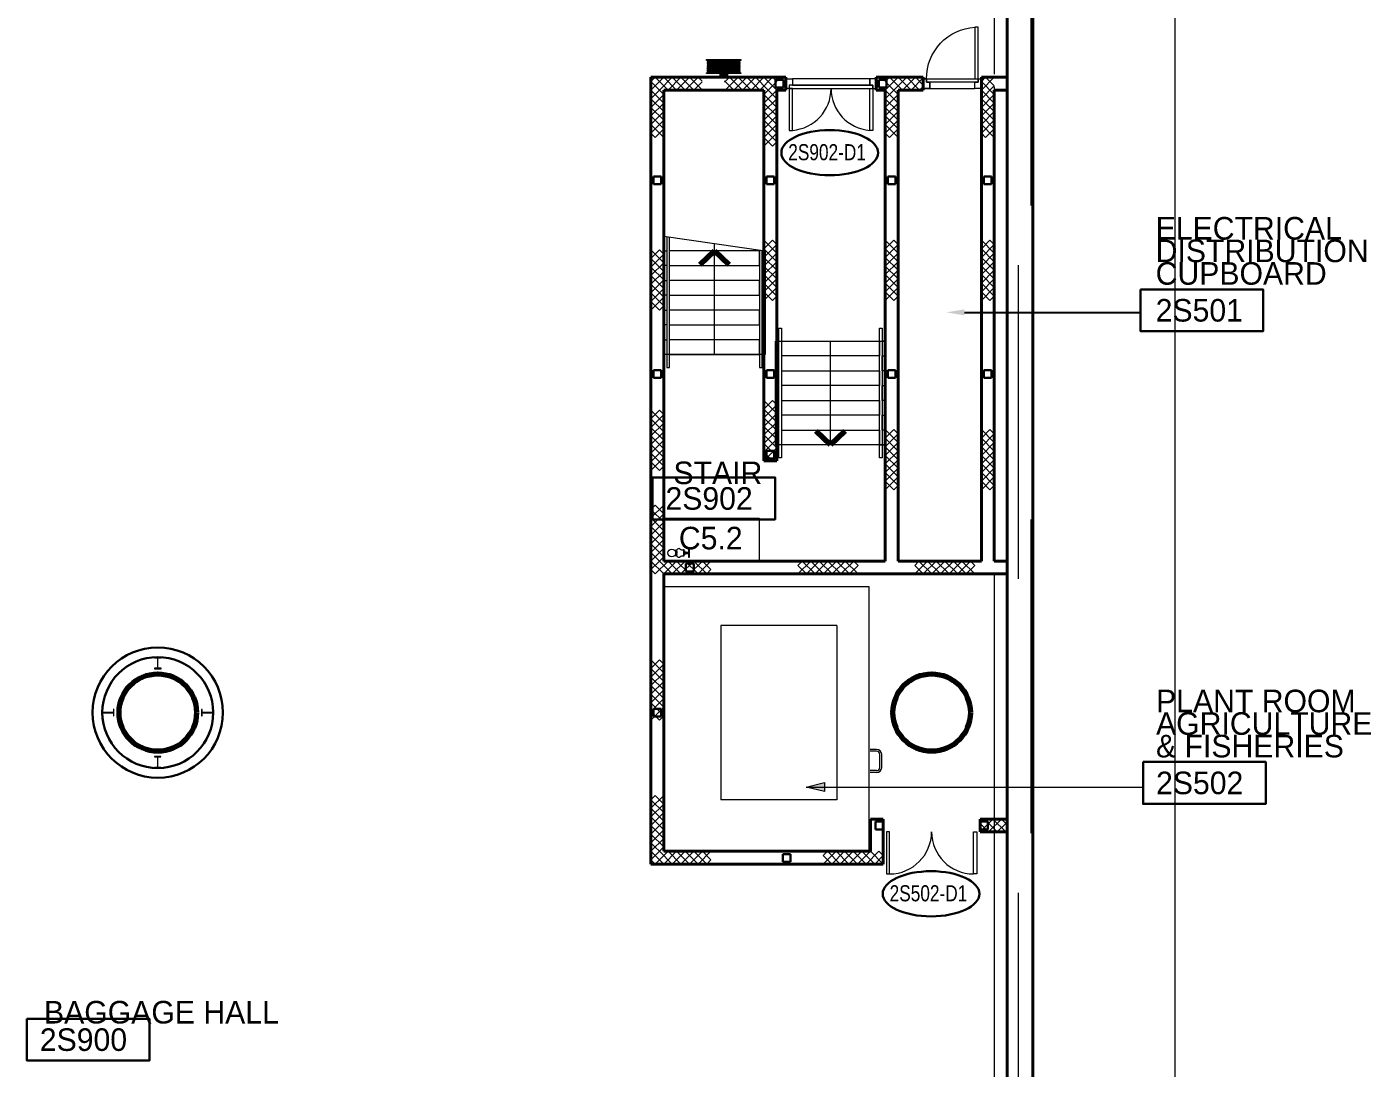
# Model space of a CAD drawing. Header units: metres. Extents: x 1807 to 3745, y 842 to 1968.
# Drawn here: x 3387.97 to 3408.81, y 1230.49 to 1246.63 of the extents above; entities that cross this region are included whole.
import ezdxf
from ezdxf import colors
from ezdxf.entities.mleader import LeaderData, LeaderLine
from ezdxf.enums import TextEntityAlignment as Align
from ezdxf.math import Vec2, Vec3

# ---------------------------------------------------------------- set-up
doc = ezdxf.new("R2010")
doc.units = ezdxf.units.M
doc.header["$MEASUREMENT"] = 0
doc.linetypes.add('DGN1', pattern=[7.299439, 0, -7.299439])
doc.linetypes.add('DGN2', pattern=[9.732586, 4.866293, -4.866293])
doc.layers.get('0').update_dxf_attribs({"lineweight": 0})
for name, color, linetype, lineweight in [('Level 1', 7, 'Continuous', 0), ('Level 31', 7, 'Continuous', 0), ('Level 33', 7, 'Continuous', 0), ('Primary Door', 7, 'Continuous', 0), ('TRIRIGA DOOR BOX', 7, 'Continuous', 0)]:
    doc.layers.add(name, color=color, linetype=linetype, lineweight=lineweight)
doc.styles.add('Style-CHAR_FAST_FONT', font='CHAR_FAST_FONT.shx', dxfattribs={"height": 0.2})

# ---------------------------------------------------------------- blocks, each defined once
blk = doc.blocks.new('AnonymusCell_272')
at = {"layer": 'Primary Door', "color": 7, "linetype": 'Continuous', "lineweight": 30}
blk.add_ellipse((0, 0), major_axis=(0.75, 0), ratio=0.466667, dxfattribs=at)
at = {"layer": 'Primary Door', "color": 7, "linetype": 'Continuous', "lineweight": 30, "style": 'Style-CHAR_FAST_FONT', "width": 0.799986}
blk.add_text('2S502-D1', height=0.25, dxfattribs=at).set_placement((-0.643, 0.133), align=Align.TOP_LEFT)
blk = doc.blocks.new('AnonymusCell_274')
at = {"layer": 'Primary Door', "color": 7, "linetype": 'Continuous', "lineweight": 30}
blk.add_ellipse((0, 0), major_axis=(0.75, 0), ratio=0.466667, dxfattribs=at)
at = {"layer": 'Primary Door', "color": 7, "linetype": 'Continuous', "lineweight": 30, "style": 'Style-CHAR_FAST_FONT', "width": 0.799986}
blk.add_text('2S902-D1', height=0.25, dxfattribs=at).set_placement((-0.643, 0.133), align=Align.TOP_LEFT)
blk = doc.blocks.new('RFNUM4_34')
at = {"layer": 'Level 33', "color": 7, "linetype": 'Continuous', "lineweight": 13, "extrusion": (0, 0, -1)}
blk.add_lwpolyline([(0.00154, -0.00207), (-0.00831, -0.00207), (-0.00831, 0.00235), (0.00154, 0.00235)], close=True, dxfattribs=at)
at = {"layer": 'Level 33', "color": 7, "linetype": 'Continuous', "lineweight": 13, "extrusion": (0, 0, -1), "insert": (0.00002, 0), "char_height": 0.002333, "width": 0.0093572, "attachment_point": 4, "text_direction": (1, 0, 0), "line_spacing_factor": 0.6, "style": 'Style-CHAR_FAST_FONT'}
blk.add_mtext('C5.2\\P', dxfattribs=at)

msp = doc.modelspace()

# ---------------------------------------------------------------- hatches: boundary and pattern name
at = {"layer": 'Level 33', "linetype": 'Continuous', "lineweight": 13}
msp.add_hatch(color=7, dxfattribs=at).paths.add_polyline_path([(3400.336, 1234.775), (3400.056, 1234.845), (3400.336, 1234.915)])

# ---------------------------------------------------------------- linework, layer by layer
at = {"layer": 'Level 1', "color": 7, "linetype": 'Continuous', "lineweight": 0}
for p, q in [((3402.97, 1258.83), (3402.97, 1245.9)), ((3402.72, 1246.625), (3402.67, 1246.625)), ((3402.67, 1246.625), (3402.67, 1245.825)), ((3402.72, 1245.825), (3402.72, 1246.625)), ((3398.53, 1246.109), (3399.02, 1246.109)), ((3398.53, 1246.091), (3399.02, 1246.091)), ((3398.53, 1246.072), (3399.02, 1246.072)), ((3398.53, 1246.053), (3399.02, 1246.053)), ((3398.53, 1246.035), (3399.02, 1246.035)), ((3398.53, 1246.016), (3399.02, 1246.016)), ((3397.845, 1245.85), (3397.645, 1245.65)), ((3397.645, 1245.783), (3397.712, 1245.85)), ((3397.712, 1245.85), (3397.845, 1245.717)), ((3397.778, 1245.783), (3397.845, 1245.85)), ((3397.978, 1245.85), (3397.778, 1245.65)), ((3397.845, 1245.85), (3398.045, 1245.65)), ((3398.112, 1245.85), (3397.912, 1245.65)), ((3398.178, 1245.65), (3397.978, 1245.85)), ((3398.045, 1245.65), (3398.245, 1245.85)), ((3398.312, 1245.65), (3398.112, 1245.85)), ((3398.378, 1245.85), (3398.178, 1245.65)), ((3398.245, 1245.85), (3398.441, 1245.654)), ((3398.441, 1245.787), (3398.378, 1245.85)), ((3398.53, 1245.979), (3399.02, 1245.979)), ((3398.53, 1245.961), (3399.02, 1245.961)), ((3398.53, 1245.942), (3399.02, 1245.942)), ((3398.53, 1245.924), (3399.02, 1245.924)), ((3398.533, 1245.998), (3399.02, 1245.998)), ((3398.533, 1245.998), (3399.02, 1245.998)), ((3398.867, 1245.85), (3398.789, 1245.772)), ((3399, 1245.85), (3398.8, 1245.65)), ((3399.067, 1245.65), (3398.867, 1245.85)), ((3398.933, 1245.65), (3399.133, 1245.85)), ((3399.2, 1245.65), (3399, 1245.85)), ((3399.267, 1245.85), (3399.067, 1245.65)), ((3399.133, 1245.85), (3399.333, 1245.65)), ((3399.4, 1245.85), (3399.2, 1245.65)), ((3399.467, 1245.65), (3399.267, 1245.85)), ((3399.333, 1245.65), (3399.533, 1245.85)), ((3399.6, 1245.65), (3399.4, 1245.85)), ((3399.533, 1245.85), (3399.6, 1245.783)), ((3399.74, 1245.675), (3399.74, 1245.825)), ((3399.74, 1245.825), (3399.84, 1245.825)), ((3399.74, 1245.675), (3399.74, 1245.825)), ((3399.74, 1245.825), (3399.84, 1245.825)), ((3399.84, 1245.825), (3399.84, 1245.725)), ((3399.84, 1245.825), (3399.84, 1245.725)), ((3401.04, 1245.825), (3399.84, 1245.825)), ((3399.84, 1245.825), (3399.84, 1245.725)), ((3401.14, 1245.825), (3401.04, 1245.825)), ((3401.04, 1245.825), (3401.04, 1245.725)), ((3401.14, 1245.825), (3401.04, 1245.825)), ((3401.04, 1245.825), (3401.04, 1245.725)), ((3401.04, 1245.725), (3401.04, 1245.825)), ((3401.14, 1245.675), (3401.14, 1245.825)), ((3401.14, 1245.675), (3401.14, 1245.825)), ((3401.48, 1245.85), (3401.28, 1245.65)), ((3401.28, 1245.783), (3401.347, 1245.85)), ((3401.347, 1245.85), (3401.48, 1245.717)), ((3401.613, 1245.85), (3401.413, 1245.65)), ((3401.413, 1245.783), (3401.48, 1245.85)), ((3401.48, 1245.85), (3401.68, 1245.65)), ((3401.747, 1245.85), (3401.547, 1245.65)), ((3401.813, 1245.65), (3401.613, 1245.85)), ((3401.68, 1245.65), (3401.87, 1245.84)), ((3401.87, 1245.727), (3401.747, 1245.85)), ((3401.87, 1245.825), (3401.87, 1245.675)), ((3401.92, 1245.825), (3401.87, 1245.825)), ((3401.87, 1245.675), (3401.87, 1245.825)), ((3401.87, 1245.825), (3401.92, 1245.825)), ((3401.92, 1245.775), (3401.92, 1245.825)), ((3401.92, 1245.825), (3401.92, 1245.775)), ((3401.92, 1245.825), (3402.72, 1245.825)), ((3401.92, 1245.775), (3401.92, 1245.825)), ((3402.67, 1245.825), (3402.72, 1245.825)), ((3402.72, 1245.775), (3402.72, 1245.825)), ((3402.72, 1245.825), (3402.77, 1245.825)), ((3402.72, 1245.775), (3402.72, 1245.825)), ((3402.72, 1245.825), (3402.77, 1245.825)), ((3402.72, 1245.825), (3402.72, 1245.775)), ((3402.97, 1245.85), (3402.77, 1245.65)), ((3402.77, 1245.783), (3402.837, 1245.85)), ((3402.77, 1245.825), (3402.77, 1245.675)), ((3402.77, 1245.825), (3402.77, 1245.675)), ((3402.837, 1245.85), (3402.97, 1245.717)), ((3397.845, 1245.583), (3397.645, 1245.783)), ((3397.845, 1245.717), (3397.645, 1245.517)), ((3397.645, 1245.65), (3397.845, 1245.45)), ((3397.912, 1245.65), (3397.778, 1245.783)), ((3398.441, 1245.779), (3398.312, 1245.65)), ((3398.789, 1245.794), (3398.933, 1245.65)), ((3398.8, 1245.65), (3398.789, 1245.661)), ((3399.4, 1245.583), (3399.533, 1245.717)), ((3399.6, 1245.517), (3399.4, 1245.717)), ((3399.6, 1245.65), (3399.4, 1245.45)), ((3399.6, 1245.783), (3399.467, 1245.65)), ((3399.533, 1245.717), (3399.6, 1245.65)), ((3399.79, 1245.675), (3399.74, 1245.675)), ((3399.79, 1245.675), (3399.74, 1245.675)), ((3399.84, 1245.725), (3399.79, 1245.725)), ((3399.79, 1245.725), (3399.79, 1245.675)), ((3399.84, 1245.725), (3399.79, 1245.725)), ((3399.79, 1245.725), (3399.79, 1245.675)), ((3401.09, 1245.725), (3399.79, 1245.725)), ((3399.79, 1245.725), (3399.79, 1245.675)), ((3399.79, 1245.675), (3399.79, 1245.027)), ((3399.84, 1245.675), (3399.79, 1245.675)), ((3399.79, 1245.675), (3401.09, 1245.675)), ((3399.84, 1245.725), (3401.04, 1245.725)), ((3399.84, 1245.027), (3399.84, 1245.675)), ((3401.04, 1245.725), (3401.09, 1245.725)), ((3401.04, 1245.725), (3401.09, 1245.725)), ((3401.04, 1245.027), (3401.04, 1245.675)), ((3401.04, 1245.675), (3401.09, 1245.675)), ((3401.09, 1245.725), (3401.09, 1245.675)), ((3401.09, 1245.725), (3401.09, 1245.675)), ((3401.09, 1245.675), (3401.09, 1245.725)), ((3401.09, 1245.675), (3401.14, 1245.675)), ((3401.09, 1245.675), (3401.09, 1245.027)), ((3401.09, 1245.675), (3401.14, 1245.675)), ((3401.48, 1245.583), (3401.28, 1245.783)), ((3401.48, 1245.717), (3401.28, 1245.517)), ((3401.28, 1245.65), (3401.48, 1245.45)), ((3401.547, 1245.65), (3401.413, 1245.783)), ((3401.87, 1245.707), (3401.813, 1245.65)), ((3401.87, 1245.675), (3401.97, 1245.675)), ((3401.97, 1245.675), (3401.87, 1245.675)), ((3401.97, 1245.775), (3401.92, 1245.775)), ((3401.92, 1245.775), (3401.97, 1245.775)), ((3402.72, 1245.775), (3401.92, 1245.775)), ((3401.97, 1245.675), (3401.97, 1245.775)), ((3401.97, 1245.775), (3401.97, 1245.675)), ((3401.97, 1245.675), (3402.67, 1245.675)), ((3402.67, 1245.675), (3402.67, 1245.775)), ((3402.67, 1245.775), (3402.72, 1245.775)), ((3402.67, 1245.675), (3402.67, 1245.775)), ((3402.67, 1245.775), (3402.72, 1245.775)), ((3402.77, 1245.675), (3402.67, 1245.675)), ((3402.77, 1245.675), (3402.67, 1245.675)), ((3402.97, 1245.583), (3402.77, 1245.783)), ((3402.97, 1245.717), (3402.77, 1245.517)), ((3402.77, 1245.65), (3402.97, 1245.45)), ((3402.97, 1245.7), (3402.97, 1238.35)), ((3397.645, 1245.383), (3397.845, 1245.583)), ((3397.645, 1245.517), (3397.845, 1245.317)), ((3397.845, 1245.45), (3397.645, 1245.25)), ((3399.6, 1245.383), (3399.4, 1245.583)), ((3399.4, 1245.317), (3399.6, 1245.517)), ((3399.4, 1245.45), (3399.6, 1245.25)), ((3401.28, 1245.383), (3401.48, 1245.583)), ((3401.28, 1245.517), (3401.48, 1245.317)), ((3401.48, 1245.45), (3401.28, 1245.25)), ((3402.77, 1245.383), (3402.97, 1245.583)), ((3402.77, 1245.517), (3402.97, 1245.317)), ((3402.97, 1245.45), (3402.77, 1245.25)), ((3397.845, 1245.183), (3397.645, 1245.383)), ((3397.845, 1245.317), (3397.645, 1245.117)), ((3397.645, 1245.25), (3397.845, 1245.05)), ((3397.645, 1244.983), (3397.845, 1245.183)), ((3399.4, 1245.183), (3399.6, 1245.383)), ((3399.6, 1245.117), (3399.4, 1245.317)), ((3399.6, 1245.25), (3399.4, 1245.05)), ((3399.6, 1244.983), (3399.4, 1245.183)), ((3401.48, 1245.183), (3401.28, 1245.383)), ((3401.48, 1245.317), (3401.28, 1245.117)), ((3401.28, 1245.25), (3401.48, 1245.05)), ((3401.28, 1244.983), (3401.48, 1245.183)), ((3402.97, 1245.183), (3402.77, 1245.383)), ((3402.97, 1245.317), (3402.77, 1245.117)), ((3402.77, 1245.25), (3402.97, 1245.05)), ((3402.77, 1244.983), (3402.97, 1245.183)), ((3397.645, 1245.117), (3397.845, 1244.917)), ((3397.712, 1244.917), (3397.645, 1244.983)), ((3397.845, 1245.05), (3397.712, 1244.917)), ((3399.4, 1244.917), (3399.6, 1245.117)), ((3399.4, 1245.05), (3399.6, 1244.85)), ((3399.4, 1244.783), (3399.6, 1244.983)), ((3399.79, 1245.027), (3399.84, 1245.027)), ((3401.09, 1245.027), (3401.04, 1245.027)), ((3401.28, 1245.117), (3401.48, 1244.917)), ((3401.347, 1244.917), (3401.28, 1244.983)), ((3401.48, 1245.05), (3401.347, 1244.917)), ((3402.77, 1245.117), (3402.97, 1244.917)), ((3402.837, 1244.917), (3402.77, 1244.983)), ((3402.97, 1245.05), (3402.837, 1244.917)), ((3399.533, 1244.783), (3399.4, 1244.917)), ((3399.6, 1244.85), (3399.533, 1244.783)), ((3397.845, 1243.385), (3399.42, 1243.16)), ((3397.845, 1243.385), (3399.42, 1243.16)), ((3397.845, 1241.55), (3397.845, 1243.385)), ((3397.895, 1243.379), (3397.895, 1241.35)), ((3397.935, 1241.35), (3397.935, 1243.372)), ((3399.4, 1243.19), (3399.533, 1243.323)), ((3399.6, 1243.123), (3399.4, 1243.323)), ((3399.533, 1243.323), (3399.6, 1243.257)), ((3401.28, 1243.19), (3401.413, 1243.323)), ((3401.48, 1243.123), (3401.28, 1243.323)), ((3401.413, 1243.323), (3401.48, 1243.257)), ((3402.77, 1243.19), (3402.903, 1243.323)), ((3402.97, 1243.123), (3402.77, 1243.323)), ((3402.903, 1243.323), (3402.97, 1243.257)), ((3397.645, 1243.041), (3397.778, 1243.174)), ((3397.845, 1242.974), (3397.645, 1243.174)), ((3397.845, 1243.107), (3397.645, 1242.907)), ((3397.778, 1243.174), (3397.845, 1243.107)), ((3397.845, 1243.16), (3397.895, 1243.16)), ((3397.895, 1243.16), (3397.895, 1242.93)), ((3399.33, 1243.16), (3397.935, 1243.16)), ((3398.633, 1241.55), (3398.633, 1243.273)), ((3399.33, 1243.173), (3399.33, 1241.35)), ((3399.33, 1242.93), (3399.33, 1243.16)), ((3399.37, 1241.35), (3399.37, 1243.166)), ((3399.42, 1243.16), (3399.37, 1243.16)), ((3399.37, 1243.16), (3399.37, 1242.93)), ((3399.6, 1243.257), (3399.4, 1243.057)), ((3399.6, 1242.99), (3399.4, 1243.19)), ((3399.4, 1242.923), (3399.6, 1243.123)), ((3399.42, 1243.16), (3399.42, 1241.55)), ((3401.48, 1243.257), (3401.28, 1243.057)), ((3401.48, 1242.99), (3401.28, 1243.19)), ((3401.28, 1242.923), (3401.48, 1243.123)), ((3402.97, 1243.257), (3402.77, 1243.057)), ((3402.97, 1242.99), (3402.77, 1243.19)), ((3402.77, 1242.923), (3402.97, 1243.123)), ((3397.845, 1242.841), (3397.645, 1243.041)), ((3397.645, 1242.774), (3397.845, 1242.974)), ((3397.645, 1242.907), (3397.845, 1242.707)), ((3397.895, 1242.93), (3397.845, 1242.93)), ((3397.845, 1242.93), (3397.845, 1242.7)), ((3397.935, 1242.7), (3397.935, 1242.93)), ((3397.935, 1242.93), (3399.33, 1242.93)), ((3399.37, 1242.93), (3399.42, 1242.93)), ((3399.4, 1243.057), (3399.6, 1242.857)), ((3399.4, 1242.79), (3399.6, 1242.99)), ((3399.6, 1242.723), (3399.4, 1242.923)), ((3399.42, 1242.93), (3399.42, 1242.7)), ((3401.28, 1243.057), (3401.48, 1242.857)), ((3401.28, 1242.79), (3401.48, 1242.99)), ((3401.48, 1242.723), (3401.28, 1242.923)), ((3402.77, 1243.057), (3402.97, 1242.857)), ((3402.77, 1242.79), (3402.97, 1242.99)), ((3402.97, 1242.723), (3402.77, 1242.923)), ((3397.645, 1242.641), (3397.845, 1242.841)), ((3397.845, 1242.574), (3397.645, 1242.774)), ((3397.845, 1242.707), (3397.645, 1242.507)), ((3397.845, 1242.7), (3397.895, 1242.7)), ((3397.895, 1242.7), (3397.895, 1242.47)), ((3399.33, 1242.7), (3397.935, 1242.7)), ((3399.33, 1242.47), (3399.33, 1242.7)), ((3399.42, 1242.7), (3399.37, 1242.7)), ((3399.37, 1242.7), (3399.37, 1242.47)), ((3399.6, 1242.857), (3399.4, 1242.657)), ((3399.6, 1242.59), (3399.4, 1242.79)), ((3399.4, 1242.523), (3399.6, 1242.723)), ((3401.48, 1242.857), (3401.28, 1242.657)), ((3401.48, 1242.59), (3401.28, 1242.79)), ((3401.28, 1242.523), (3401.48, 1242.723)), ((3402.97, 1242.857), (3402.77, 1242.657)), ((3402.97, 1242.59), (3402.77, 1242.79)), ((3402.77, 1242.523), (3402.97, 1242.723)), ((3397.845, 1242.441), (3397.645, 1242.641)), ((3397.645, 1242.374), (3397.845, 1242.574)), ((3397.645, 1242.507), (3397.845, 1242.307)), ((3397.895, 1242.47), (3397.845, 1242.47)), ((3397.845, 1242.47), (3397.845, 1242.24)), ((3397.935, 1242.24), (3397.935, 1242.47)), ((3397.935, 1242.47), (3399.33, 1242.47)), ((3399.37, 1242.47), (3399.42, 1242.47)), ((3399.4, 1242.657), (3399.6, 1242.457)), ((3399.4, 1242.39), (3399.6, 1242.59)), ((3399.533, 1242.39), (3399.4, 1242.523)), ((3399.42, 1242.47), (3399.42, 1242.24)), ((3401.28, 1242.657), (3401.48, 1242.457)), ((3401.28, 1242.39), (3401.48, 1242.59)), ((3401.413, 1242.39), (3401.28, 1242.523)), ((3402.77, 1242.657), (3402.97, 1242.457)), ((3402.77, 1242.39), (3402.97, 1242.59)), ((3402.903, 1242.39), (3402.77, 1242.523)), ((3397.645, 1242.241), (3397.845, 1242.441)), ((3397.778, 1242.241), (3397.645, 1242.374)), ((3397.845, 1242.307), (3397.778, 1242.241)), ((3399.6, 1242.457), (3399.533, 1242.39)), ((3401.48, 1242.457), (3401.413, 1242.39)), ((3402.97, 1242.457), (3402.903, 1242.39)), ((3397.845, 1242.24), (3397.895, 1242.24)), ((3397.895, 1242.24), (3397.895, 1242.01)), ((3399.33, 1242.24), (3397.935, 1242.24)), ((3399.33, 1242.01), (3399.33, 1242.24)), ((3399.42, 1242.24), (3399.37, 1242.24)), ((3399.37, 1242.24), (3399.37, 1242.01)), ((3397.895, 1242.01), (3397.845, 1242.01)), ((3397.845, 1242.01), (3397.845, 1241.78)), ((3397.935, 1241.78), (3397.935, 1242.01)), ((3397.935, 1242.01), (3399.33, 1242.01)), ((3399.37, 1242.01), (3399.42, 1242.01)), ((3399.42, 1242.01), (3399.42, 1241.78)), ((3399.63, 1241.96), (3399.67, 1241.96)), ((3399.63, 1239.95), (3399.63, 1241.96)), ((3399.67, 1241.96), (3399.67, 1239.95)), ((3401.19, 1241.96), (3401.23, 1241.96)), ((3401.19, 1239.95), (3401.19, 1241.96)), ((3401.23, 1241.96), (3401.23, 1239.95)), ((3397.845, 1241.78), (3397.895, 1241.78)), ((3397.895, 1241.78), (3397.895, 1241.55)), ((3399.33, 1241.78), (3397.935, 1241.78)), ((3399.33, 1241.55), (3399.33, 1241.78)), ((3399.42, 1241.78), (3399.37, 1241.78)), ((3399.37, 1241.78), (3399.37, 1241.55)), ((3399.58, 1241.76), (3401.28, 1241.76)), ((3399.58, 1240.15), (3399.58, 1241.76)), ((3399.58, 1241.53), (3399.58, 1241.76)), ((3399.58, 1241.76), (3399.63, 1241.76)), ((3399.67, 1241.76), (3401.19, 1241.76)), ((3400.43, 1240.15), (3400.43, 1241.76)), ((3401.19, 1241.76), (3401.19, 1241.53)), ((3401.28, 1241.76), (3401.23, 1241.76)), ((3401.28, 1241.76), (3401.28, 1240.15)), ((3401.28, 1241.53), (3401.28, 1241.76)), ((3399.42, 1241.55), (3397.845, 1241.55)), ((3397.895, 1241.55), (3397.845, 1241.55)), ((3397.935, 1241.55), (3399.33, 1241.55)), ((3399.37, 1241.55), (3399.42, 1241.55)), ((3399.63, 1241.53), (3399.58, 1241.53)), ((3399.63, 1241.3), (3399.63, 1241.53)), ((3401.19, 1241.53), (3399.67, 1241.53)), ((3399.67, 1241.53), (3399.67, 1241.3)), ((3401.23, 1241.3), (3401.23, 1241.53)), ((3401.23, 1241.53), (3401.28, 1241.53)), ((3397.895, 1241.35), (3397.935, 1241.35)), ((3399.33, 1241.35), (3399.37, 1241.35)), ((3399.58, 1241.07), (3399.58, 1241.3)), ((3399.58, 1241.3), (3399.63, 1241.3)), ((3399.67, 1241.3), (3401.19, 1241.3)), ((3401.19, 1241.3), (3401.19, 1241.07)), ((3401.28, 1241.3), (3401.23, 1241.3)), ((3401.28, 1241.07), (3401.28, 1241.3)), ((3399.63, 1241.07), (3399.58, 1241.07)), ((3399.63, 1240.84), (3399.63, 1241.07)), ((3401.19, 1241.07), (3399.67, 1241.07)), ((3399.67, 1241.07), (3399.67, 1240.84)), ((3401.23, 1240.84), (3401.23, 1241.07)), ((3401.23, 1241.07), (3401.28, 1241.07)), ((3399.4, 1240.705), (3399.533, 1240.838)), ((3399.6, 1240.638), (3399.4, 1240.838)), ((3399.533, 1240.838), (3399.6, 1240.772)), ((3399.58, 1240.61), (3399.58, 1240.84)), ((3399.58, 1240.84), (3399.63, 1240.84)), ((3399.67, 1240.84), (3401.19, 1240.84)), ((3401.19, 1240.84), (3401.19, 1240.61)), ((3401.28, 1240.84), (3401.23, 1240.84)), ((3401.28, 1240.61), (3401.28, 1240.84)), ((3397.645, 1240.555), (3397.778, 1240.689)), ((3397.845, 1240.489), (3397.645, 1240.689)), ((3397.845, 1240.622), (3397.645, 1240.422)), ((3397.778, 1240.689), (3397.845, 1240.622)), ((3399.6, 1240.772), (3399.4, 1240.572)), ((3399.6, 1240.505), (3399.4, 1240.705)), ((3399.4, 1240.438), (3399.6, 1240.638)), ((3399.63, 1240.61), (3399.58, 1240.61)), ((3399.63, 1240.38), (3399.63, 1240.61)), ((3401.19, 1240.61), (3399.67, 1240.61)), ((3399.67, 1240.61), (3399.67, 1240.38)), ((3401.23, 1240.38), (3401.23, 1240.61)), ((3401.23, 1240.61), (3401.28, 1240.61)), ((3397.845, 1240.355), (3397.645, 1240.555)), ((3397.645, 1240.289), (3397.845, 1240.489)), ((3397.645, 1240.422), (3397.845, 1240.222)), ((3399.4, 1240.572), (3399.6, 1240.372)), ((3399.4, 1240.305), (3399.6, 1240.505)), ((3399.6, 1240.238), (3399.4, 1240.438)), ((3401.28, 1240.255), (3401.413, 1240.388)), ((3401.48, 1240.188), (3401.28, 1240.388)), ((3401.413, 1240.388), (3401.48, 1240.321)), ((3402.77, 1240.255), (3402.903, 1240.388)), ((3402.97, 1240.188), (3402.77, 1240.388)), ((3402.903, 1240.388), (3402.97, 1240.321)), ((3397.645, 1240.155), (3397.845, 1240.355)), ((3397.845, 1240.089), (3397.645, 1240.289)), ((3397.845, 1240.222), (3397.645, 1240.022)), ((3399.6, 1240.372), (3399.4, 1240.172)), ((3399.6, 1240.105), (3399.4, 1240.305)), ((3399.4, 1240.038), (3399.6, 1240.238)), ((3399.58, 1240.15), (3399.58, 1240.38)), ((3399.58, 1240.38), (3399.63, 1240.38)), ((3399.67, 1240.38), (3401.19, 1240.38)), ((3401.19, 1240.38), (3401.19, 1240.15)), ((3401.28, 1240.38), (3401.23, 1240.38)), ((3401.28, 1240.15), (3401.28, 1240.38)), ((3401.48, 1240.321), (3401.28, 1240.121)), ((3401.48, 1240.055), (3401.28, 1240.255)), ((3401.28, 1239.988), (3401.48, 1240.188)), ((3402.97, 1240.321), (3402.77, 1240.121)), ((3402.97, 1240.055), (3402.77, 1240.255)), ((3402.77, 1239.988), (3402.97, 1240.188)), ((3397.845, 1239.955), (3397.645, 1240.155)), ((3397.645, 1239.889), (3397.845, 1240.089)), ((3397.645, 1240.022), (3397.845, 1239.822)), ((3399.4, 1240.172), (3399.6, 1239.972)), ((3399.4, 1239.905), (3399.6, 1240.105)), ((3399.533, 1239.905), (3399.4, 1240.038)), ((3399.6, 1239.972), (3399.533, 1239.905)), ((3401.28, 1240.15), (3399.58, 1240.15)), ((3399.67, 1240.15), (3399.58, 1240.15)), ((3401.19, 1240.15), (3399.67, 1240.15)), ((3401.19, 1240.15), (3401.28, 1240.15)), ((3401.28, 1240.121), (3401.48, 1239.921)), ((3401.28, 1239.855), (3401.48, 1240.055)), ((3401.48, 1239.788), (3401.28, 1239.988)), ((3402.77, 1240.121), (3402.97, 1239.921)), ((3402.77, 1239.855), (3402.97, 1240.055)), ((3402.97, 1239.788), (3402.77, 1239.988)), ((3397.645, 1239.755), (3397.845, 1239.955)), ((3397.778, 1239.755), (3397.645, 1239.889)), ((3397.845, 1239.822), (3397.778, 1239.755)), ((3399.67, 1239.95), (3399.63, 1239.95)), ((3401.23, 1239.95), (3401.19, 1239.95)), ((3401.48, 1239.921), (3401.28, 1239.721)), ((3401.48, 1239.655), (3401.28, 1239.855)), ((3401.28, 1239.588), (3401.48, 1239.788)), ((3402.97, 1239.921), (3402.77, 1239.721)), ((3402.97, 1239.655), (3402.77, 1239.855)), ((3402.77, 1239.588), (3402.97, 1239.788)), ((3401.28, 1239.721), (3401.48, 1239.521)), ((3401.28, 1239.455), (3401.48, 1239.655)), ((3401.413, 1239.455), (3401.28, 1239.588)), ((3402.77, 1239.721), (3402.97, 1239.521)), ((3402.77, 1239.455), (3402.97, 1239.655)), ((3402.903, 1239.455), (3402.77, 1239.588)), ((3401.48, 1239.521), (3401.413, 1239.455)), ((3402.97, 1239.521), (3402.903, 1239.455)), ((3397.845, 1239.217), (3397.645, 1239.017)), ((3397.645, 1239.15), (3397.712, 1239.217)), ((3397.845, 1238.95), (3397.645, 1239.15)), ((3397.712, 1239.217), (3397.845, 1239.083)), ((3397.845, 1239.083), (3397.645, 1238.883)), ((3397.645, 1239.017), (3397.845, 1238.817)), ((3397.645, 1238.75), (3397.845, 1238.95)), ((3397.645, 1238.883), (3397.845, 1238.683)), ((3397.845, 1238.817), (3397.645, 1238.617)), ((3397.845, 1238.55), (3397.645, 1238.75)), ((3397.845, 1238.683), (3397.645, 1238.483)), ((3397.645, 1238.617), (3397.845, 1238.417)), ((3397.645, 1238.35), (3397.845, 1238.55)), ((3398.016, 1238.514), (3398.033, 1238.514)), ((3398.035, 1238.522), (3398.035, 1238.523)), ((3398.035, 1238.523), (3398.05, 1238.523)), ((3398.16, 1238.523), (3398.15, 1238.523)), ((3398.15, 1238.523), (3398.15, 1238.428)), ((3398.16, 1238.428), (3398.16, 1238.523)), ((3398.247, 1238.543), (3398.227, 1238.543)), ((3398.227, 1238.543), (3398.227, 1238.408)), ((3398.247, 1238.408), (3398.247, 1238.543)), ((3397.645, 1238.483), (3397.845, 1238.283)), ((3397.645, 1238.35), (3397.845, 1238.15)), ((3397.645, 1238.217), (3397.778, 1238.35)), ((3397.712, 1238.283), (3397.645, 1238.35)), ((3397.845, 1238.417), (3397.712, 1238.283)), ((3397.912, 1238.35), (3397.712, 1238.15)), ((3397.778, 1238.35), (3397.978, 1238.15)), ((3397.845, 1238.15), (3398.045, 1238.35)), ((3398.112, 1238.15), (3397.912, 1238.35)), ((3397.978, 1238.15), (3398.178, 1238.35)), ((3398.033, 1238.437), (3398.016, 1238.437)), ((3398.05, 1238.494), (3398.035, 1238.494)), ((3398.05, 1238.457), (3398.035, 1238.457)), ((3398.05, 1238.428), (3398.035, 1238.428)), ((3398.045, 1238.35), (3398.245, 1238.15)), ((3398.312, 1238.35), (3398.112, 1238.15)), ((3398.15, 1238.428), (3398.16, 1238.428)), ((3398.172, 1238.497), (3398.16, 1238.497)), ((3398.16, 1238.497), (3398.16, 1238.453)), ((3398.172, 1238.486), (3398.16, 1238.486)), ((3398.172, 1238.465), (3398.16, 1238.465)), ((3398.16, 1238.453), (3398.169, 1238.453)), ((3398.178, 1238.35), (3398.378, 1238.15)), ((3398.192, 1238.487), (3398.192, 1238.483)), ((3398.227, 1238.483), (3398.192, 1238.483)), ((3398.192, 1238.483), (3398.192, 1238.467)), ((3398.192, 1238.467), (3398.192, 1238.463)), ((3398.192, 1238.467), (3398.227, 1238.467)), ((3398.227, 1238.467), (3398.227, 1238.483)), ((3398.227, 1238.408), (3398.247, 1238.408)), ((3398.245, 1238.15), (3398.445, 1238.35)), ((3398.512, 1238.15), (3398.312, 1238.35)), ((3398.378, 1238.15), (3398.578, 1238.35)), ((3398.445, 1238.35), (3398.578, 1238.217)), ((3399.924, 1238.283), (3399.991, 1238.35)), ((3400.124, 1238.35), (3399.924, 1238.15)), ((3399.991, 1238.35), (3400.191, 1238.15)), ((3400.258, 1238.35), (3400.058, 1238.15)), ((3400.324, 1238.15), (3400.124, 1238.35)), ((3400.191, 1238.15), (3400.391, 1238.35)), ((3400.458, 1238.15), (3400.258, 1238.35)), ((3400.524, 1238.35), (3400.324, 1238.15)), ((3400.391, 1238.35), (3400.591, 1238.15)), ((3400.658, 1238.35), (3400.458, 1238.15)), ((3400.724, 1238.15), (3400.524, 1238.35)), ((3400.591, 1238.15), (3400.791, 1238.35)), ((3400.858, 1238.15), (3400.658, 1238.35)), ((3400.791, 1238.35), (3400.858, 1238.283)), ((3401.737, 1238.283), (3401.803, 1238.35)), ((3401.937, 1238.35), (3401.737, 1238.15)), ((3401.803, 1238.35), (3402.003, 1238.15)), ((3402.07, 1238.35), (3401.87, 1238.15)), ((3402.137, 1238.15), (3401.937, 1238.35)), ((3402.003, 1238.15), (3402.203, 1238.35)), ((3402.27, 1238.15), (3402.07, 1238.35)), ((3402.337, 1238.35), (3402.137, 1238.15)), ((3402.203, 1238.35), (3402.403, 1238.15)), ((3402.47, 1238.35), (3402.27, 1238.15)), ((3402.537, 1238.15), (3402.337, 1238.35)), ((3402.403, 1238.15), (3402.603, 1238.35)), ((3402.67, 1238.15), (3402.47, 1238.35)), ((3402.603, 1238.35), (3402.67, 1238.283)), ((3397.712, 1238.15), (3397.645, 1238.217)), ((3398.578, 1238.217), (3398.512, 1238.15)), ((3400.058, 1238.15), (3399.924, 1238.283)), ((3400.858, 1238.283), (3400.724, 1238.15)), ((3401.87, 1238.15), (3401.737, 1238.283)), ((3402.67, 1238.283), (3402.537, 1238.15)), ((3402.97, 1238.15), (3402.97, 1209.901)), ((3401.03, 1237.95), (3397.845, 1237.95)), ((3397.845, 1237.95), (3397.845, 1233.85)), ((3401.03, 1233.85), (3401.03, 1237.95)), ((3400.53, 1237.35), (3398.73, 1237.35)), ((3398.73, 1237.35), (3398.73, 1234.65)), ((3400.53, 1237.35), (3400.53, 1234.65)), ((3397.645, 1236.684), (3397.778, 1236.818)), ((3397.845, 1236.618), (3397.645, 1236.818)), ((3397.845, 1236.751), (3397.645, 1236.551)), ((3397.845, 1236.484), (3397.645, 1236.684)), ((3397.778, 1236.818), (3397.845, 1236.751)), ((3397.645, 1236.418), (3397.845, 1236.618)), ((3397.645, 1236.551), (3397.845, 1236.351)), ((3397.645, 1236.284), (3397.845, 1236.484)), ((3397.845, 1236.218), (3397.645, 1236.418)), ((3397.845, 1236.351), (3397.645, 1236.151)), ((3397.845, 1236.084), (3397.645, 1236.284)), ((3397.645, 1236.018), (3397.845, 1236.218)), ((3397.645, 1236.151), (3397.845, 1235.951)), ((3397.645, 1235.884), (3397.845, 1236.084)), ((3397.778, 1235.884), (3397.645, 1236.018)), ((3397.845, 1235.951), (3397.778, 1235.884)), ((3397.845, 1234.717), (3397.645, 1234.517)), ((3397.645, 1234.65), (3397.712, 1234.717)), ((3397.845, 1234.45), (3397.645, 1234.65)), ((3397.845, 1234.583), (3397.645, 1234.383)), ((3397.712, 1234.717), (3397.845, 1234.583)), ((3400.53, 1234.65), (3398.73, 1234.65)), ((3397.645, 1234.517), (3397.845, 1234.317)), ((3397.645, 1234.25), (3397.845, 1234.45)), ((3397.645, 1234.383), (3397.845, 1234.183)), ((3402.95, 1234.35), (3402.75, 1234.15)), ((3402.75, 1234.283), (3402.817, 1234.35)), ((3402.817, 1234.35), (3403.017, 1234.15)), ((3403.083, 1234.35), (3402.883, 1234.15)), ((3403.15, 1234.15), (3402.95, 1234.35)), ((3403.15, 1234.283), (3403.083, 1234.35)), ((3397.845, 1234.317), (3397.645, 1234.117)), ((3397.845, 1234.05), (3397.645, 1234.25)), ((3397.845, 1234.183), (3397.645, 1233.983)), ((3401.297, 1234.15), (3401.297, 1233.499)), ((3401.347, 1234.15), (3401.297, 1234.15)), ((3401.347, 1233.499), (3401.347, 1234.15)), ((3402.65, 1233.499), (3402.65, 1234.15)), ((3402.65, 1234.15), (3402.7, 1234.15)), ((3402.7, 1234.15), (3402.7, 1233.499)), ((3402.883, 1234.15), (3402.75, 1234.283)), ((3403.017, 1234.15), (3403.15, 1234.283)), ((3397.645, 1234.117), (3397.845, 1233.917)), ((3397.645, 1233.85), (3397.845, 1234.05)), ((3397.645, 1233.983), (3397.845, 1233.783)), ((3397.645, 1233.85), (3397.845, 1233.65)), ((3397.645, 1233.717), (3397.778, 1233.85)), ((3397.712, 1233.783), (3397.645, 1233.85)), ((3397.712, 1233.65), (3397.645, 1233.717)), ((3397.845, 1233.917), (3397.712, 1233.783)), ((3397.912, 1233.85), (3397.712, 1233.65)), ((3397.778, 1233.85), (3397.978, 1233.65)), ((3397.845, 1233.85), (3401.03, 1233.85)), ((3397.845, 1233.65), (3398.045, 1233.85)), ((3398.112, 1233.65), (3397.912, 1233.85)), ((3397.978, 1233.65), (3398.178, 1233.85)), ((3398.045, 1233.85), (3398.245, 1233.65)), ((3398.312, 1233.85), (3398.112, 1233.65)), ((3398.178, 1233.85), (3398.378, 1233.65)), ((3398.245, 1233.65), (3398.445, 1233.85)), ((3398.512, 1233.65), (3398.312, 1233.85)), ((3398.378, 1233.65), (3398.578, 1233.85)), ((3398.445, 1233.85), (3398.578, 1233.717)), ((3398.578, 1233.717), (3398.512, 1233.65)), ((3400.317, 1233.783), (3400.383, 1233.85)), ((3400.517, 1233.85), (3400.317, 1233.65)), ((3400.45, 1233.65), (3400.317, 1233.783)), ((3400.383, 1233.85), (3400.583, 1233.65)), ((3400.65, 1233.85), (3400.45, 1233.65)), ((3400.717, 1233.65), (3400.517, 1233.85)), ((3400.583, 1233.65), (3400.783, 1233.85)), ((3400.85, 1233.65), (3400.65, 1233.85)), ((3400.917, 1233.85), (3400.717, 1233.65)), ((3400.783, 1233.85), (3400.983, 1233.65)), ((3401.05, 1233.85), (3400.85, 1233.65)), ((3401.117, 1233.65), (3400.917, 1233.85)), ((3400.983, 1233.65), (3401.183, 1233.85)), ((3401.25, 1233.65), (3401.05, 1233.85)), ((3401.25, 1233.783), (3401.117, 1233.65)), ((3401.183, 1233.85), (3401.25, 1233.783)), ((3401.297, 1233.499), (3401.347, 1233.499)), ((3402.7, 1233.499), (3402.65, 1233.499))]:
    msp.add_line(p, q, dxfattribs=at)
at = {"layer": 'Level 1', "color": 7, "linetype": 'Continuous', "lineweight": 40}
for p, q in [((3403.17, 1188.975), (3403.17, 1258.83)), ((3403.57, 1188.275), (3403.57, 1258.13)), ((3397.645, 1238.15), (3397.645, 1245.85)), ((3397.645, 1245.85), (3399.74, 1245.85)), ((3399.74, 1245.65), (3399.74, 1245.85)), ((3401.14, 1245.85), (3401.87, 1245.85)), ((3401.14, 1245.65), (3401.14, 1245.85)), ((3401.87, 1245.85), (3401.87, 1245.65)), ((3402.77, 1238.35), (3402.77, 1245.85)), ((3403.17, 1245.85), (3402.77, 1245.85)), ((3397.845, 1245.65), (3397.845, 1238.35)), ((3399.4, 1245.65), (3397.845, 1245.65)), ((3399.4, 1239.905), (3399.4, 1245.65)), ((3399.6, 1245.65), (3399.6, 1239.905)), ((3399.74, 1245.65), (3399.6, 1245.65)), ((3401.28, 1245.65), (3401.14, 1245.65)), ((3401.28, 1238.35), (3401.28, 1245.65)), ((3401.48, 1245.65), (3401.48, 1238.35)), ((3401.87, 1245.65), (3401.48, 1245.65)), ((3402.97, 1238.35), (3402.97, 1245.65)), ((3402.97, 1245.65), (3403.17, 1245.65)), ((3399.6, 1239.905), (3399.4, 1239.905)), ((3397.845, 1238.35), (3401.28, 1238.35)), ((3401.48, 1238.35), (3402.77, 1238.35)), ((3402.97, 1238.35), (3403.17, 1238.35)), ((3403.17, 1238.35), (3403.17, 1238.15)), ((3397.645, 1233.65), (3397.645, 1238.15)), ((3403.17, 1238.15), (3397.845, 1238.15)), ((3397.845, 1233.85), (3397.845, 1238.15)), ((3401.25, 1234.35), (3401.05, 1234.35)), ((3401.05, 1233.85), (3401.05, 1234.35)), ((3401.25, 1233.65), (3401.25, 1234.35)), ((3403.17, 1234.35), (3402.75, 1234.35)), ((3402.75, 1234.15), (3402.75, 1234.35)), ((3403.17, 1234.15), (3402.75, 1234.15)), ((3401.05, 1233.85), (3397.845, 1233.85)), ((3401.25, 1233.65), (3397.645, 1233.65))]:
    msp.add_line(p, q, dxfattribs=at)
at = {"layer": 'Level 1', "color": 7, "linetype": 'DGN2', "lineweight": 13}
msp.add_line((3403.345, 1082.35), (3403.345, 1258.53), dxfattribs=at)
at = {"layer": 'Level 1', "color": 7, "linetype": 'DGN2', "lineweight": 0}
msp.add_line((3403.54, 1258.46), (3403.54, 1078.51), dxfattribs=at)
at = {"layer": 'Level 1', "color": 7, "linetype": 'Continuous', "lineweight": 13}
for p, q in [((3405.77, 1254.33), (3405.77, 1186.575)), ((3398.51, 1246.125), (3399.04, 1246.125)), ((3398.51, 1246.11), (3398.51, 1246.125)), ((3399.04, 1246.11), (3398.51, 1246.11)), ((3399.04, 1246.125), (3399.04, 1246.11)), ((3398.51, 1245.92), (3399.04, 1245.92)), ((3398.51, 1245.906), (3398.51, 1245.92)), ((3399.04, 1245.906), (3398.51, 1245.906)), ((3399.04, 1245.92), (3399.04, 1245.906)), ((3390.052, 1236.858), (3389.95, 1236.858)), ((3389.95, 1236.858), (3389.95, 1236.85)), ((3389.95, 1236.85), (3389.991, 1236.85)), ((3389.998, 1236.842), (3389.998, 1236.696)), ((3390.003, 1236.696), (3390.003, 1236.842)), ((3390.011, 1236.85), (3390.052, 1236.85)), ((3390.052, 1236.85), (3390.052, 1236.858)), ((3389.991, 1236.688), (3389.95, 1236.688)), ((3389.95, 1236.688), (3389.95, 1236.68)), ((3389.95, 1236.68), (3390.052, 1236.68)), ((3390.052, 1236.688), (3390.011, 1236.688)), ((3390.052, 1236.68), (3390.052, 1236.688)), ((3389.142, 1236.052), (3389.142, 1235.95)), ((3389.15, 1236.052), (3389.142, 1236.052)), ((3389.15, 1236.011), (3389.15, 1236.052)), ((3389.32, 1236.052), (3389.312, 1236.052)), ((3389.312, 1236.052), (3389.312, 1236.011)), ((3389.32, 1235.95), (3389.32, 1236.052)), ((3390.688, 1236.05), (3390.68, 1236.05)), ((3390.68, 1236.05), (3390.68, 1235.948)), ((3390.688, 1236.009), (3390.688, 1236.05)), ((3390.858, 1236.05), (3390.85, 1236.05)), ((3390.85, 1236.05), (3390.85, 1236.009)), ((3390.858, 1235.948), (3390.858, 1236.05)), ((3389.142, 1235.95), (3389.15, 1235.95)), ((3389.15, 1235.95), (3389.15, 1235.991)), ((3389.304, 1236.003), (3389.158, 1236.003)), ((3389.158, 1235.998), (3389.304, 1235.998)), ((3389.312, 1235.991), (3389.312, 1235.95)), ((3389.312, 1235.95), (3389.32, 1235.95)), ((3390.68, 1235.948), (3390.688, 1235.948)), ((3390.688, 1235.948), (3390.688, 1235.989)), ((3390.842, 1236.002), (3390.696, 1236.002)), ((3390.696, 1235.997), (3390.842, 1235.997)), ((3390.85, 1235.989), (3390.85, 1235.948)), ((3390.85, 1235.948), (3390.858, 1235.948)), ((3401.145, 1235.43), (3401.045, 1235.43)), ((3401.145, 1235.4), (3401.045, 1235.4)), ((3390.05, 1235.32), (3389.948, 1235.32)), ((3389.948, 1235.32), (3389.948, 1235.312)), ((3389.948, 1235.312), (3389.989, 1235.312)), ((3389.997, 1235.304), (3389.997, 1235.158)), ((3390.002, 1235.158), (3390.002, 1235.304)), ((3390.009, 1235.312), (3390.05, 1235.312)), ((3390.05, 1235.312), (3390.05, 1235.32)), ((3401.195, 1235.15), (3401.195, 1235.35)), ((3401.225, 1235.15), (3401.225, 1235.35)), ((3389.989, 1235.15), (3389.948, 1235.15)), ((3389.948, 1235.15), (3389.948, 1235.142)), ((3389.948, 1235.142), (3390.05, 1235.142)), ((3390.05, 1235.15), (3390.009, 1235.15)), ((3390.05, 1235.142), (3390.05, 1235.15)), ((3401.145, 1235.1), (3401.045, 1235.1)), ((3401.145, 1235.07), (3401.045, 1235.07))]:
    msp.add_line(p, q, dxfattribs=at)
at = {"layer": 'Level 1', "color": 7, "linetype": 'DGN1', "lineweight": 0}
for p, q in [((3398.727, 1245.9), (3398.727, 1246.107)), ((3398.823, 1245.9), (3398.823, 1246.107))]:
    msp.add_line(p, q, dxfattribs=at)
at = {"layer": 'Level 1', "color": 7, "linetype": 'Continuous', "lineweight": 30}
for p, q in [((3398.725, 1245.899), (3398.827, 1245.899)), ((3398.725, 1245.87), (3398.725, 1245.899)), ((3398.827, 1245.87), (3398.725, 1245.87)), ((3398.827, 1245.899), (3398.827, 1245.87)), ((3399.58, 1245.81), (3399.7, 1245.81)), ((3399.58, 1245.69), (3399.58, 1245.81)), ((3399.7, 1245.81), (3399.7, 1245.69)), ((3401.18, 1245.81), (3401.3, 1245.81)), ((3401.18, 1245.69), (3401.18, 1245.81)), ((3401.3, 1245.81), (3401.3, 1245.69)), ((3399.7, 1245.69), (3399.58, 1245.69)), ((3401.3, 1245.69), (3401.18, 1245.69)), ((3397.685, 1244.31), (3397.805, 1244.31)), ((3397.685, 1244.19), (3397.685, 1244.31)), ((3397.805, 1244.19), (3397.685, 1244.19)), ((3397.805, 1244.31), (3397.805, 1244.19)), ((3399.44, 1244.31), (3399.56, 1244.31)), ((3399.44, 1244.19), (3399.44, 1244.31)), ((3399.56, 1244.19), (3399.44, 1244.19)), ((3399.56, 1244.31), (3399.56, 1244.19)), ((3401.32, 1244.31), (3401.44, 1244.31)), ((3401.32, 1244.19), (3401.32, 1244.31)), ((3401.44, 1244.19), (3401.32, 1244.19)), ((3401.44, 1244.31), (3401.44, 1244.19)), ((3402.81, 1244.31), (3402.93, 1244.31)), ((3402.81, 1244.19), (3402.81, 1244.31)), ((3402.93, 1244.19), (3402.81, 1244.19)), ((3402.93, 1244.31), (3402.93, 1244.19)), ((3397.685, 1241.31), (3397.805, 1241.31)), ((3397.685, 1241.19), (3397.685, 1241.31)), ((3397.805, 1241.31), (3397.805, 1241.19)), ((3399.44, 1241.31), (3399.56, 1241.31)), ((3399.44, 1241.19), (3399.44, 1241.31)), ((3399.56, 1241.31), (3399.56, 1241.19)), ((3401.32, 1241.31), (3401.44, 1241.31)), ((3401.32, 1241.19), (3401.32, 1241.31)), ((3401.44, 1241.31), (3401.44, 1241.19)), ((3402.81, 1241.31), (3402.93, 1241.31)), ((3402.81, 1241.19), (3402.81, 1241.31)), ((3402.93, 1241.31), (3402.93, 1241.19)), ((3397.805, 1241.19), (3397.685, 1241.19)), ((3399.56, 1241.19), (3399.44, 1241.19)), ((3401.44, 1241.19), (3401.32, 1241.19)), ((3402.93, 1241.19), (3402.81, 1241.19)), ((3399.44, 1240.06), (3399.56, 1240.06)), ((3399.44, 1239.94), (3399.44, 1240.06)), ((3399.56, 1240.06), (3399.56, 1239.94)), ((3399.56, 1239.94), (3399.44, 1239.94)), ((3398.19, 1238.31), (3398.31, 1238.31)), ((3398.19, 1238.19), (3398.19, 1238.31)), ((3398.31, 1238.31), (3398.31, 1238.19)), ((3398.31, 1238.19), (3398.19, 1238.19)), ((3397.685, 1236.059), (3397.805, 1236.059)), ((3397.685, 1235.939), (3397.685, 1236.059)), ((3397.805, 1236.059), (3397.805, 1235.939)), ((3397.805, 1235.939), (3397.685, 1235.939)), ((3401.13, 1234.31), (3401.25, 1234.31)), ((3401.13, 1234.19), (3401.13, 1234.31)), ((3401.25, 1234.19), (3401.13, 1234.19)), ((3401.25, 1234.31), (3401.25, 1234.19)), ((3402.75, 1234.31), (3402.87, 1234.31)), ((3402.75, 1234.19), (3402.75, 1234.31)), ((3402.87, 1234.19), (3402.75, 1234.19)), ((3402.87, 1234.31), (3402.87, 1234.19)), ((3399.69, 1233.807), (3399.81, 1233.807)), ((3399.69, 1233.687), (3399.69, 1233.807)), ((3399.81, 1233.807), (3399.81, 1233.687)), ((3399.81, 1233.687), (3399.69, 1233.687))]:
    msp.add_line(p, q, dxfattribs=at)
at = {"layer": 'Level 1', "color": 7, "linetype": 'Continuous', "lineweight": 70}
for p, q in [((3398.409, 1242.948), (3398.633, 1243.16)), ((3398.633, 1243.16), (3398.856, 1242.948)), ((3400.43, 1240.15), (3400.207, 1240.362)), ((3400.653, 1240.362), (3400.43, 1240.15))]:
    msp.add_line(p, q, dxfattribs=at)
at = {"layer": 'Level 1', "color": 7, "linetype": 'Continuous', "lineweight": 13}
msp.add_circle((3397.97, 1238.475), 0.06, dxfattribs=at)
at = {"layer": 'Level 1', "color": 7, "linetype": 'Continuous', "lineweight": 30}
for radius in [1.01, 0.86]:
    msp.add_circle((3390, 1236), radius, dxfattribs=at)
at = {"layer": 'Level 1', "color": 7, "linetype": 'Continuous', "lineweight": 70}
for centre in [(3390, 1236), (3402, 1236)]:
    msp.add_circle(centre, 0.6, dxfattribs=at)
at = {"layer": 'Level 1', "color": 7, "linetype": 'Continuous', "lineweight": 0}
for centre, radius, start, end in [((3399.79, 1245.675), 0.65, 274.4117, 0), ((3401.09, 1245.675), 0.65, 180, 265.5883), ((3398.072, 1238.508), 0.04, 158.767, 201.233), ((3398.081, 1238.509), 0.0339, 61.1573, 156.7573), ((3398.013, 1238.508), 0.04, 338.767, 21.233), ((3398.146, 1238.602), 0.0799, 232.5986, 272.7841), ((3398.072, 1238.442), 0.04, 158.767, 201.233), ((3398.103, 1238.475), 0.0701, 164.7036, 195.2964), ((3397.982, 1238.475), 0.0701, 344.7036, 15.2964), ((3398.013, 1238.442), 0.04, 338.767, 21.233), ((3398.081, 1238.441), 0.0339, 203.2427, 298.8427), ((3398.146, 1238.348), 0.0799, 87.2159, 127.4014), ((3398.171, 1238.458), 0.00618, 256.1244, 76.1244), ((3398.171, 1238.492), 0.00618, 283.8756, 76.1244), ((3398.165, 1238.475), 0.0127, 304.4192, 55.5808), ((3398.192, 1238.507), 0.0205, 219.866, 270.7387), ((3398.192, 1238.443), 0.0205, 89.2613, 140.134), ((3401.347, 1234.15), 0.651, 270.1027, 0), ((3402.65, 1234.15), 0.651, 180, 270)]:
    msp.add_arc(centre, radius, start, end, dxfattribs=at)
at = {"layer": 'Level 1', "color": 7, "linetype": 'Continuous', "lineweight": 13}
for centre, radius, start, end in [((3389.991, 1236.842), 0.0076, 0, 90), ((3390.011, 1236.842), 0.0076, 90, 180), ((3389.991, 1236.696), 0.0076, 270, 0), ((3390.011, 1236.696), 0.0076, 180, 270), ((3389.158, 1236.011), 0.0076, 180, 270), ((3389.304, 1236.011), 0.0076, 270, 0), ((3390.696, 1236.009), 0.0076, 180, 270), ((3390.842, 1236.009), 0.0076, 270, 0), ((3389.158, 1235.991), 0.0076, 90, 180), ((3389.304, 1235.991), 0.0076, 0, 90), ((3390.696, 1235.989), 0.0076, 90, 180), ((3390.842, 1235.989), 0.0076, 0, 90), ((3401.145, 1235.35), 0.08, 0, 90), ((3401.145, 1235.35), 0.05, 0, 90), ((3389.989, 1235.304), 0.0076, 0, 90), ((3390.009, 1235.304), 0.0076, 90, 180), ((3389.989, 1235.158), 0.0076, 270, 0), ((3390.009, 1235.158), 0.0076, 180, 270), ((3401.145, 1235.15), 0.05, 270, 0), ((3401.145, 1235.15), 0.08, 270, 0)]:
    msp.add_arc(centre, radius, start, end, dxfattribs=at)
at = {"layer": 'Level 1', "color": 7, "linetype": 'Continuous', "lineweight": 0, "extrusion": (0, 0, -1)}
for centre, major_axis, ratio, start_param, end_param in [((3402.706, 1245.825), (0, 0.8), 0.982543, -1.570796, -0.045423), ((3399.013, 1246.1), (-0.017, 0), 0.578813, 1.981756, 4.478097), ((3399.013, 1246.081), (-0.017, 0), 0.578813, 1.981756, 4.478097), ((3399.013, 1246.063), (-0.017, 0), 0.578813, 1.981756, 4.478097), ((3399.013, 1246.044), (-0.017, 0), 0.578813, 1.981756, 4.478097), ((3399.013, 1246.026), (-0.017, 0), 0.578813, 1.981756, 4.478097), ((3399.013, 1246.007), (-0.017, 0), 0.578813, 1.981756, 4.478097), ((3398.537, 1245.988), (0.017, 0), 0.578812, 1.981756, 4.478097), ((3398.537, 1245.97), (0.017, 0), 0.578812, 1.981756, 4.478097), ((3398.537, 1245.951), (0.017, 0), 0.578812, 1.981756, 4.478097), ((3398.537, 1245.933), (0.017, 0), 0.578812, 1.981756, 4.478097)]:
    msp.add_ellipse(centre, major_axis=major_axis, ratio=ratio, start_param=start_param, end_param=end_param, dxfattribs=at)
at = {"layer": 'Level 1', "color": 7, "linetype": 'Continuous', "lineweight": 0}
for centre, major_axis, ratio in [((3398.537, 1246.1), (-0.017, 0), 0.578812), ((3398.537, 1246.081), (-0.017, 0), 0.578812), ((3398.537, 1246.063), (-0.017, 0), 0.578812), ((3398.537, 1246.044), (-0.017, 0), 0.578812), ((3398.537, 1246.026), (-0.017, 0), 0.578812), ((3398.537, 1246.007), (-0.017, 0), 0.578812), ((3399.013, 1245.988), (0.017, 0), 0.578813), ((3399.013, 1245.97), (0.017, 0), 0.578813), ((3399.013, 1245.951), (0.017, 0), 0.578813), ((3399.013, 1245.933), (0.017, 0), 0.578813)]:
    msp.add_ellipse(centre, major_axis=major_axis, ratio=ratio, start_param=5.123349, end_param=7.619689, dxfattribs=at)
at = {"layer": 'Level 33', "color": 7, "linetype": 'Continuous', "lineweight": 13}
msp.add_line((3400.056, 1234.845), (3405.279, 1234.845), dxfattribs=at)
msp.add_lwpolyline([(3400.336, 1234.775), (3400.056, 1234.845), (3400.336, 1234.915)], close=True, dxfattribs=at)
at = {"layer": 'TRIRIGA DOOR BOX', "color": 251, "linetype": 'Continuous', "lineweight": 30, "true_color": 0x555555}
for points in [[(3405.239, 1242.562), (3407.139, 1242.562), (3407.139, 1241.912), (3405.239, 1241.912)], [(3397.672, 1239.645), (3399.572, 1239.645), (3399.572, 1238.995), (3397.672, 1238.995)], [(3405.279, 1235.235), (3407.179, 1235.235), (3407.179, 1234.585), (3405.279, 1234.585)], [(3387.97, 1231.255), (3389.87, 1231.255), (3389.87, 1230.605), (3387.97, 1230.605)]]:
    msp.add_lwpolyline(points, close=True, dxfattribs=at)

# ---------------------------------------------------------------- block references
at = {"color": 7, "linetype": 'Continuous', "lineweight": 0}
for name, p in [('AnonymusCell_274', (3400.419, 1244.68)), ('AnonymusCell_272', (3401.991, 1233.191))]:
    msp.add_blockref(name, p, dxfattribs=at)
at = {"color": 7, "linetype": 'Continuous', "lineweight": 13, "extrusion": (0, 0, -1), "xscale": 149.9997392292361, "yscale": 149.9997392292361, "zscale": 149.9997392292361, "rotation": 180}
msp.add_blockref('RFNUM4_34', (-3398.077, 1238.703), dxfattribs=at)

# ---------------------------------------------------------------- texts
at = {"layer": 'Level 31', "color": 7, "linetype": 'Continuous', "lineweight": 13, "style": 'Style-CHAR_FAST_FONT'}
msp.add_text('STAIR', height=0.35, dxfattribs=at).set_placement((3397.996, 1239.717), align=Align.MIDDLE_LEFT)
at = {"layer": 'Level 31', "color": 7, "linetype": 'Continuous', "lineweight": 30, "style": 'Style-CHAR_FAST_FONT'}
msp.add_text('BAGGAGE HALL', height=0.35, dxfattribs=at).set_placement((3388.236, 1231.355), align=Align.MIDDLE_LEFT)
at = {"layer": 'Level 31', "color": 7, "linetype": 'Continuous', "lineweight": 30, "char_height": 0.35, "attachment_point": 4, "line_spacing_factor": 0.6, "style": 'Style-CHAR_FAST_FONT'}
for s, insert, width in [('ELECTRICAL\\PDISTRIBUTION \\PCUPBOARD\\P', (3405.473, 1243.156), 4.45933), ('PLANT ROOM\\PAGRICULTURE\\P& FISHERIES\\P', (3405.479, 1235.828), 4.08039)]:
    msp.add_mtext(s, dxfattribs=dict(at, insert=insert, width=width))
at = {"layer": 'Level 33', "color": 7, "linetype": 'Continuous', "lineweight": 13, "style": 'Style-CHAR_FAST_FONT'}
for s, p in [('2S501', (3405.473, 1242.237)), ('2S502', (3405.479, 1234.91))]:
    msp.add_text(s, height=0.35, dxfattribs=at).set_placement(p, align=Align.MIDDLE_LEFT)
at = {"layer": 'Level 33', "color": 7, "linetype": 'Continuous', "lineweight": 30, "style": 'Style-CHAR_FAST_FONT'}
for s, p in [('2S902', (3397.872, 1239.32)), ('2S900', (3388.171, 1230.93))]:
    msp.add_text(s, height=0.35, dxfattribs=at).set_placement(p, align=Align.MIDDLE_LEFT)

# ---------------------------------------------------------------- leaders
at = {"layer": 'Level 33', "color": 7, "linetype": 'Continuous', "lineweight": 13}
ml = msp.add_multileader_mtext('Standard', dxfattribs=at)
ml.set_content('')
ml.set_leader_properties()
ml.build(insert=Vec2(0, 0))
ml.multileader.update_dxf_attribs({"text_left_attachment_type": 2, "text_right_attachment_type": 2, "text_top_attachment_type": 2, "text_bottom_attachment_type": 2, "dogleg_length": 0, "arrow_head_size": 0.28})
ctx = ml.context
ctx.base_point, ctx.char_height, ctx.arrow_head_size, ctx.landing_gap_size, ctx.plane_origin = Vec3(2954.113, 1498.6), 0.2, 0.28, 0, Vec3(2951.1, 1498.6)
ctx.left_attachment, ctx.right_attachment, ctx.top_attachment, ctx.bottom_attachment = 2, 2, 2, 2
notes = []
notes.append((ctx, [(0, (1, 1, 0), (3405.239, 1242.205), (1, 0), 0, [(0, [(3402.227, 1242.205)], 0, [])])]))
ctx.mtext, ml.multileader.dxf.content_type = None, 0
for ctx, leaders in notes:
    for number, flags, end, landing, length, lines in leaders:
        leader = LeaderData()
        leader.index, (leader.has_last_leader_line, leader.has_dogleg_vector, leader.attachment_direction) = number, flags
        leader.last_leader_point, leader.dogleg_vector, leader.dogleg_length = Vec3(end), Vec3(landing), length
        for number, points, colour, breaks in lines:
            line = LeaderLine()
            line.index, line.vertices, line.color, line.breaks = number, Vec3.list(points), colors.encode_raw_color(colour), breaks
            leader.lines.append(line)
        ctx.leaders.append(leader)

doc.saveas('drawing.dxf')
